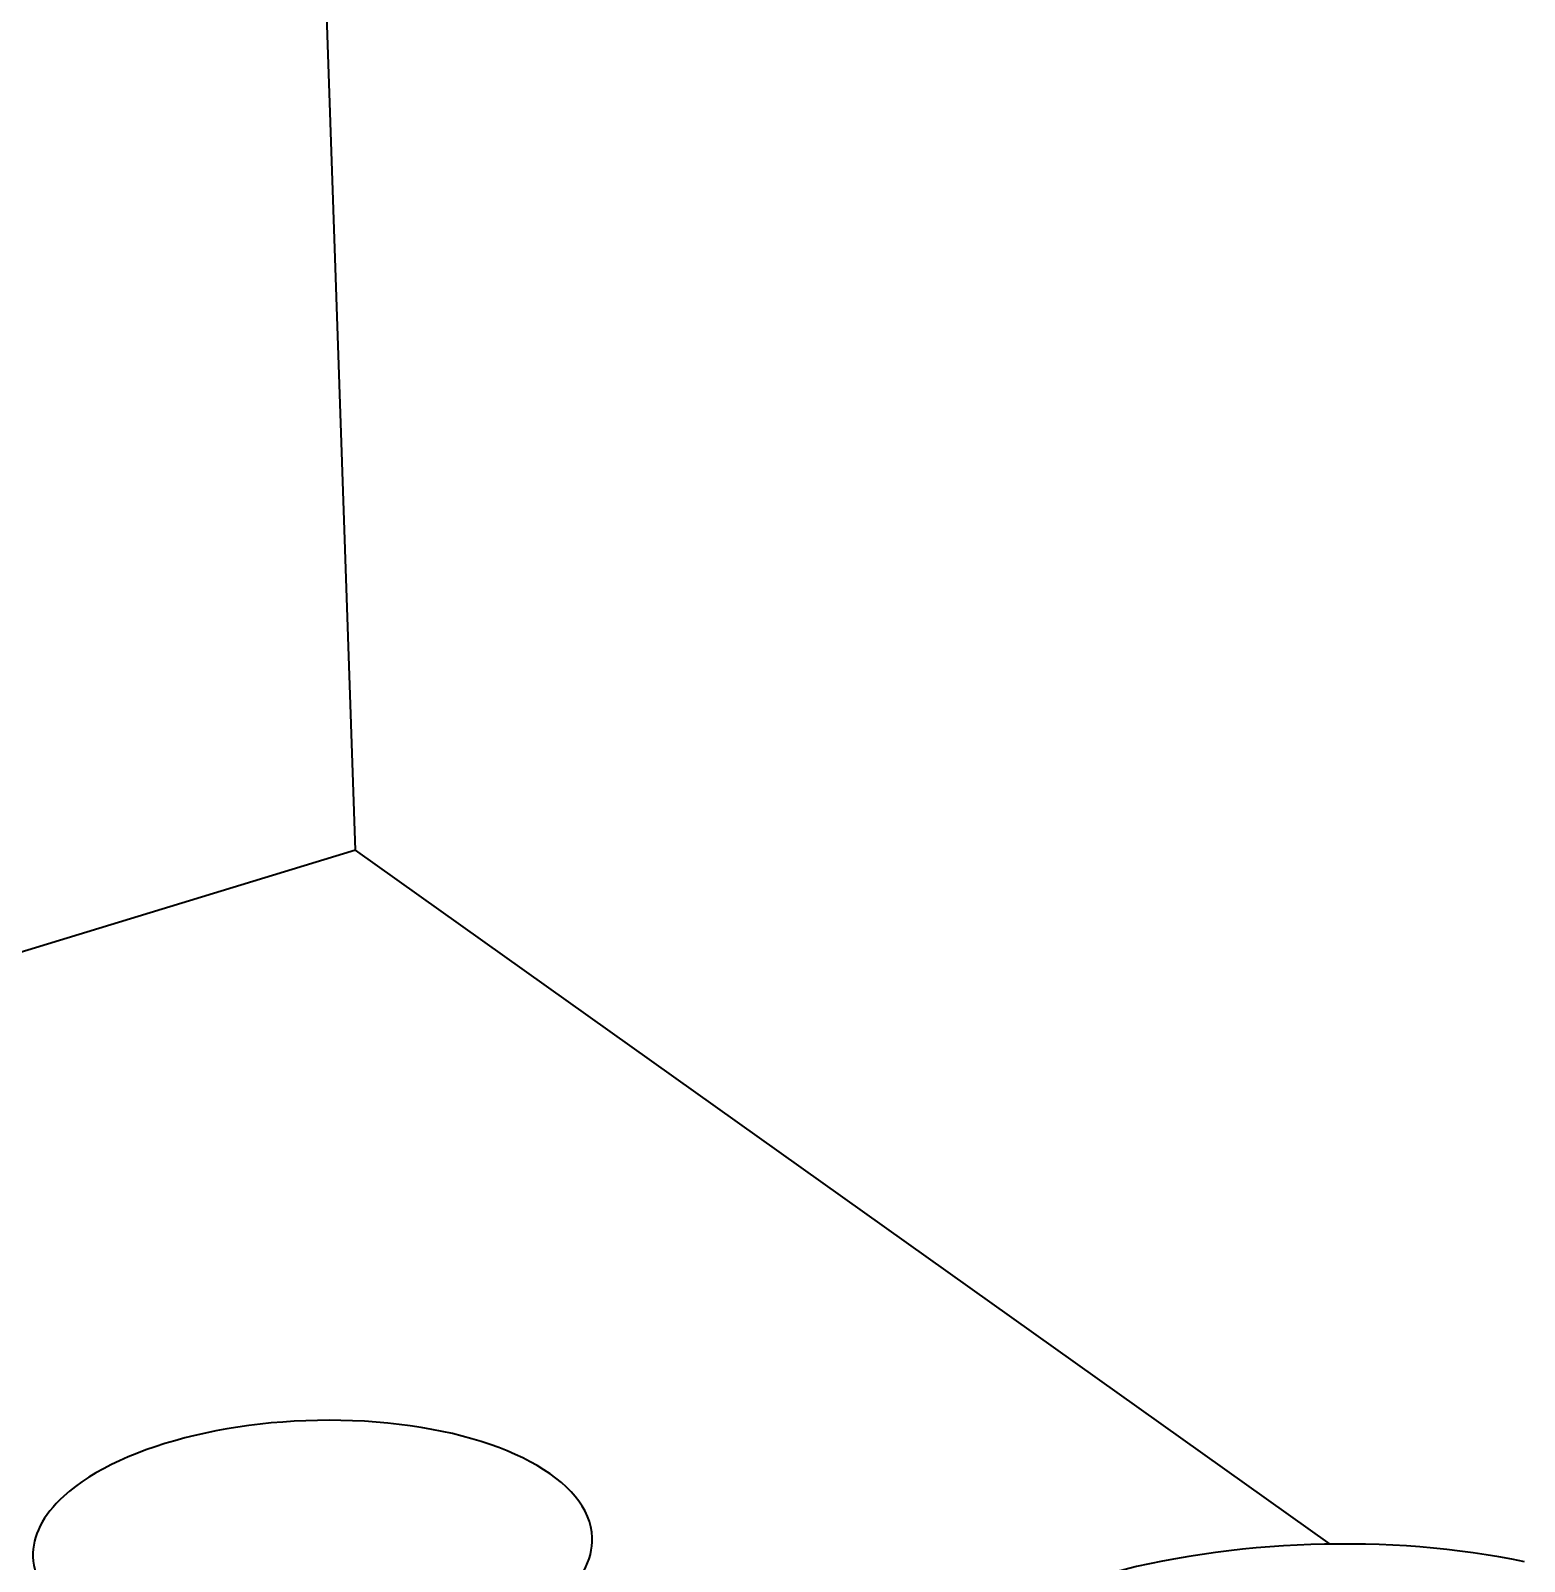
# Model space of a CAD drawing. Header units: millimetres. Extents: x 1333 to 129696, y -57210 to 105899.
# Drawn here: x 57160.28 to 57166.96, y 101177.24 to 101184.08 of the extents above; entities that cross this region are included whole.
import ezdxf

# ---------------------------------------------------------------- set-up
doc = ezdxf.new("R2010")
doc.units = ezdxf.units.MM
doc.header["$LTSCALE"] = 0.5

msp = doc.modelspace()

# ---------------------------------------------------------------- linework, layer by layer
at = {"color": 7, "lineweight": 35}
for p, q in [((57161.736, 101180.422), (57160.8044, 101207.6003)), ((57166.09, 101177.3221), (57161.736, 101180.422))]:
    msp.add_line(p, q, dxfattribs=at)
at = {"color": 7, "lineweight": 35, "ltscale": 0.266571}
msp.add_line((57161.736, 101180.422), (57159.1863, 101179.6441), dxfattribs=at)
at = {"color": 7, "lineweight": 35}
for centre, major_axis, start_param, end_param in [((57161.5445, 101177.3082), (1.2493, 0.0428), 0.000006, 2.652468), ((57161.5445, 101177.3082), (1.2493, 0.0428), 2.652468, 3.141598), ((57161.5445, 101177.3082), (1.2493, 0.0428), 3.141598, 6.283191), ((57166.0349, 101176.4149), (-1.9988, -0.0685), 4.216832, 5.207863)]:
    msp.add_ellipse(centre, major_axis=major_axis, ratio=0.452792, start_param=start_param, end_param=end_param, dxfattribs=at)

doc.saveas('drawing.dxf')
